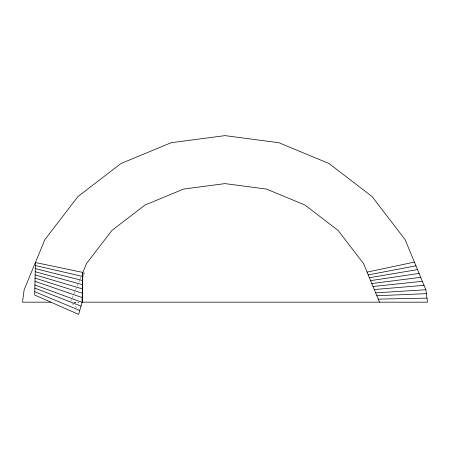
<?xml version="1.0" encoding="UTF-8"?>
<svg xmlns="http://www.w3.org/2000/svg" width="450" height="450" viewBox="0 0 450 450"><rect width="100%" height="100%" fill="white"/><g stroke="black" fill="none" stroke-linecap="round" stroke-linejoin="round"><path stroke-width="0.34" stroke-dasharray="2.25 1.69" d="M70.757 301.528L73.704 294.412M73.969 293.766L76.916 286.656M77.186 286.009L78.525 282.774M78.789 282.127L79.864 279.546M80.128 278.899L81.467 275.664M74.002 302.175L78.919 302.175M73.913 302.226L78.705 302.299M72.034 303.559L77.186 308.171"/><path stroke-width="0.67" d="M82.237 302.349L82.508 284.687L82.508 288.906M82.806 276.446L82.806 272.43L35.415 262.519L34.701 295.043L78.621 314.376L82.131 302.349L82.789 272.43M82.423 293.197L82.806 272.43L86.468 263.593L111.892 230.462L145.018 205.042L183.6 189.062L225 183.611L266.4 189.062L304.982 205.042L338.108 230.462L363.532 263.593L379.513 302.175M84.139 273.516L84.353 272.993M367.059 272.115L414.411 262.102M368.218 274.905L415.952 265.815M369.388 277.734L417.516 269.589M370.581 280.614L419.102 273.426M371.796 283.539L420.716 277.329M373.027 286.515L422.364 281.295M374.276 289.541L424.035 285.328M375.654 292.854L425.863 289.749L427.5 302.175L82.429 302.175M376.853 295.746L426.381 293.653M378.248 299.115L426.971 298.142M50.895 302.175L22.5 302.175L24.137 289.749L44.91 239.597L77.957 196.532L121.028 163.485L171.18 142.706L225 135.624L278.82 142.706L328.973 163.485L372.043 196.532L405.09 239.597L425.863 289.749M35.348 265.534L82.699 276.446L82.699 280.53M35.28 268.599L82.609 280.53L82.519 284.687L35.212 271.71M35.145 274.877L82.423 288.906M35.072 278.1L82.333 293.197L82.333 297.562M34.999 281.374L82.232 297.562M34.92 284.963L82.131 302.349M34.852 288.09L81.028 306.124M34.774 291.735L79.757 310.478"/></g></svg>
